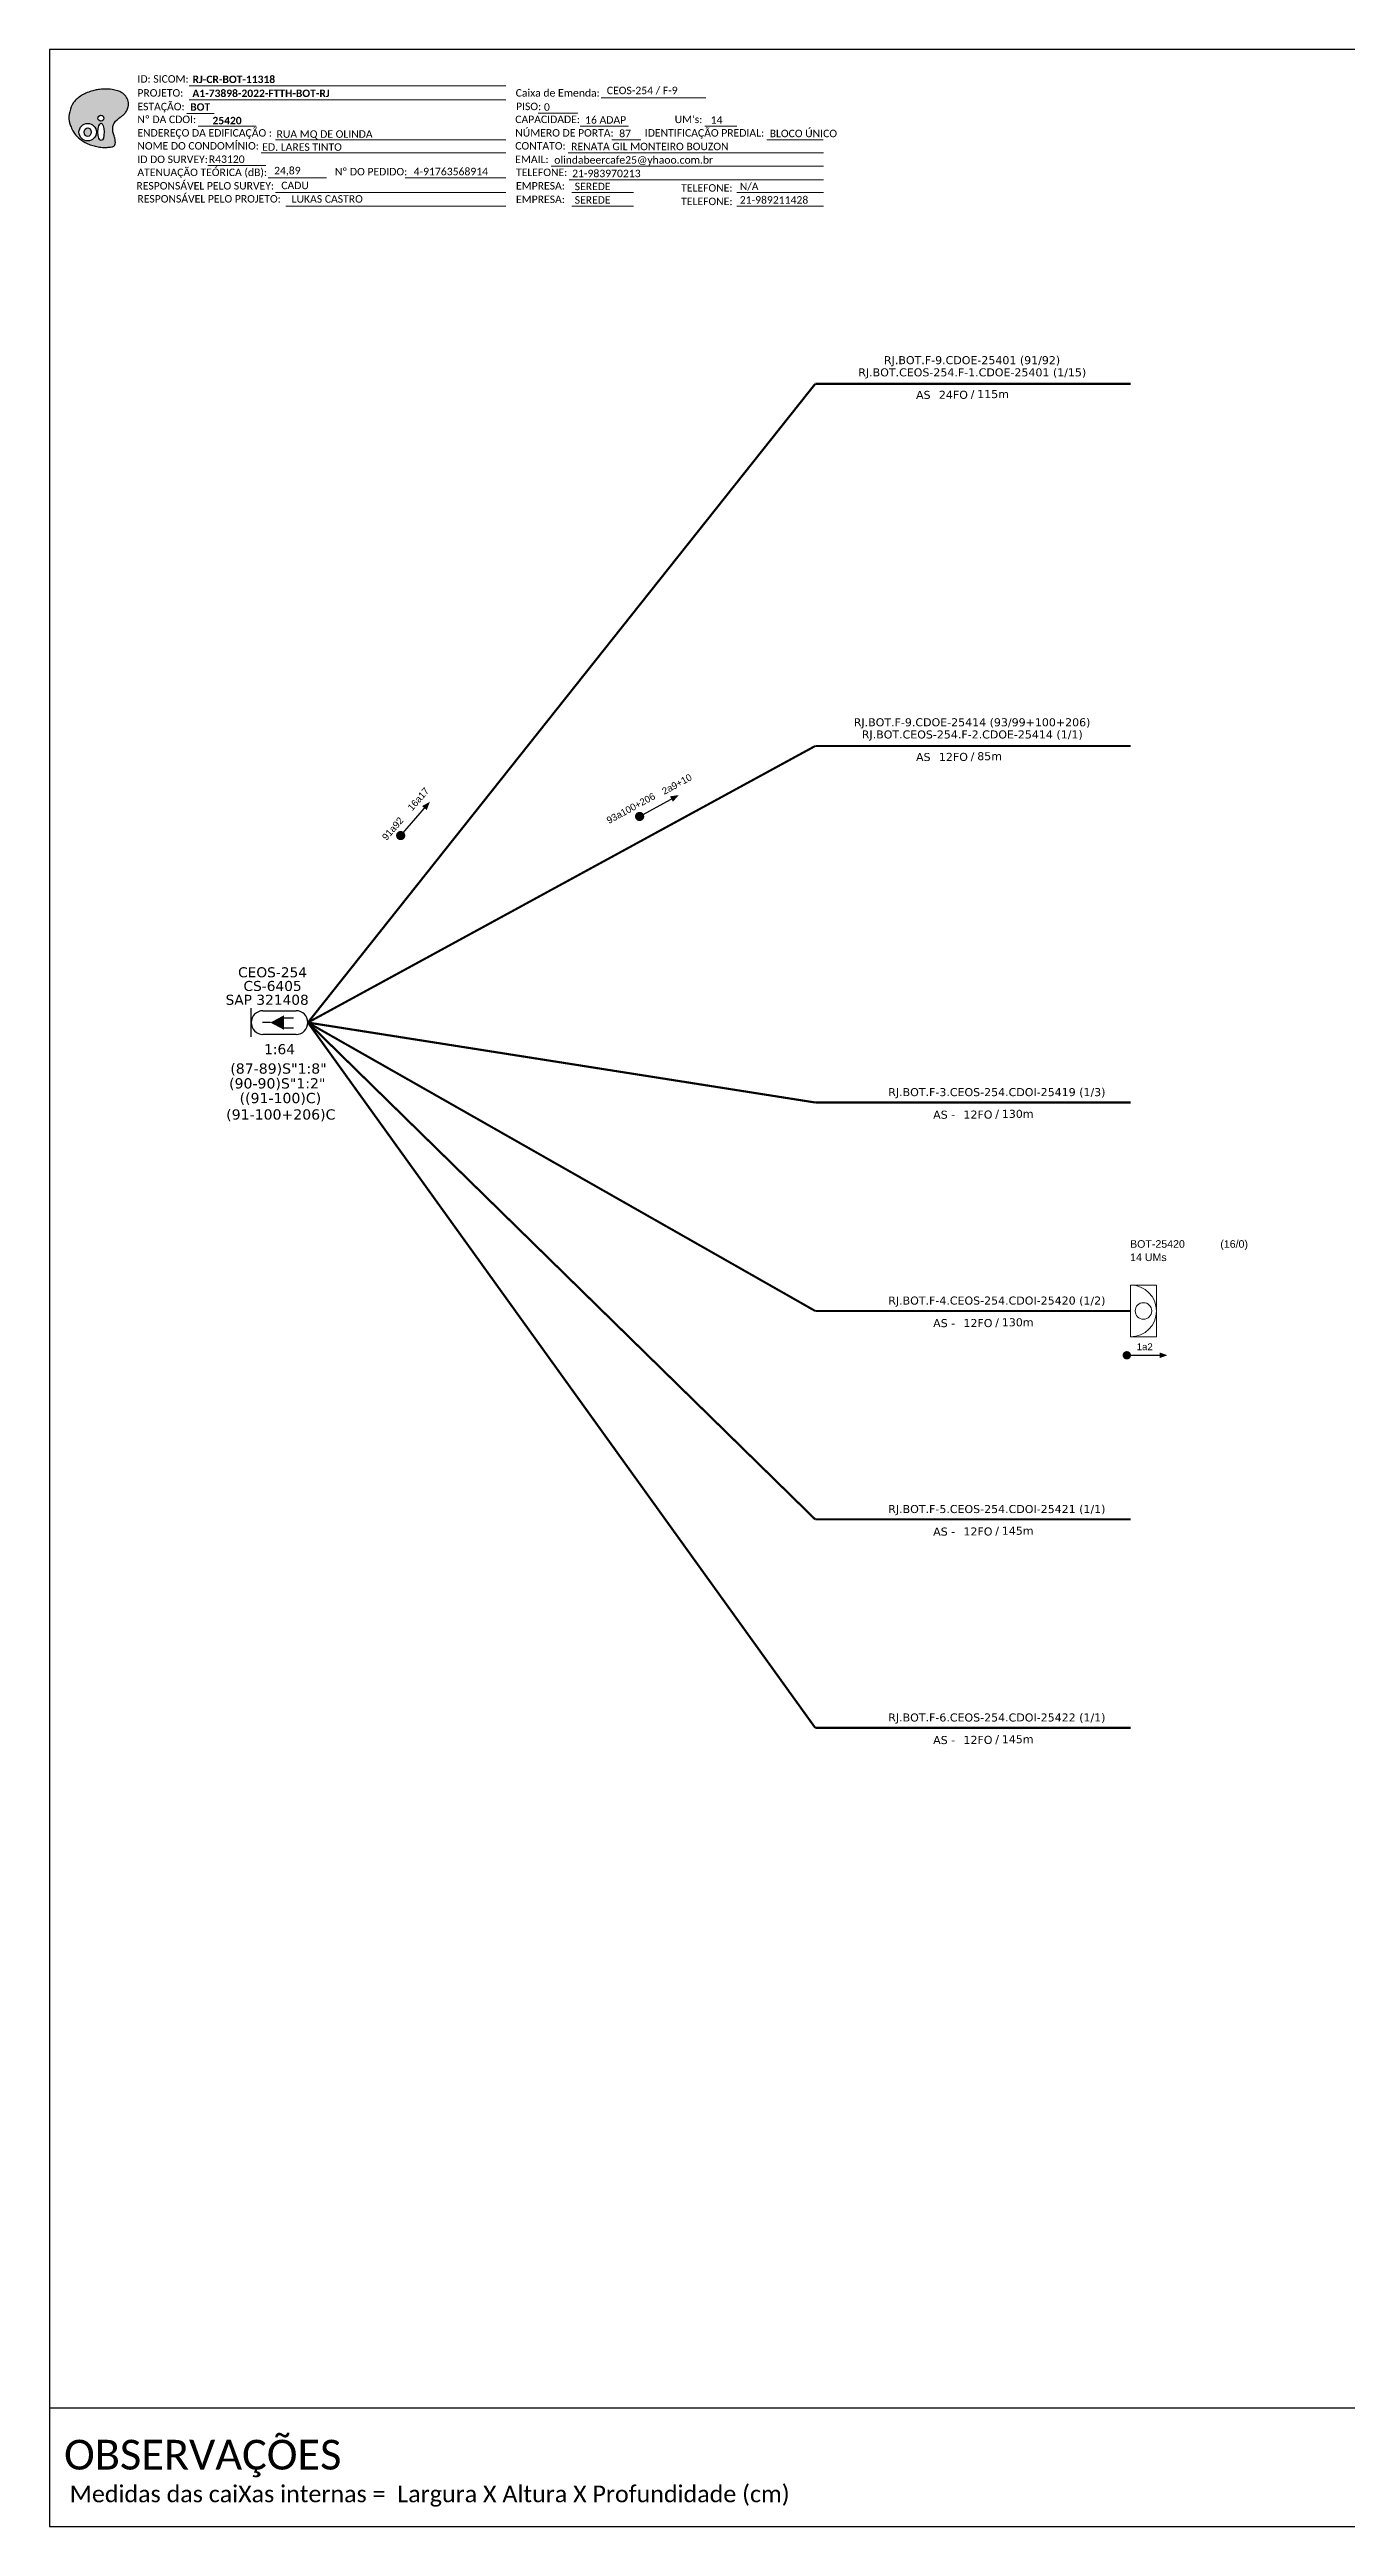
# Model space of a CAD drawing. Extents: x -89 to 749, y 705 to 1299.
# Drawn here: x -89 to 222, y 705 to 1299 of the extents above; entities that cross this region are included whole.
import ezdxf
from ezdxf.enums import TextEntityAlignment as Align

# ---------------------------------------------------------------- set-up
doc = ezdxf.new("R2010")
doc.units = 0
for name, color, linetype, lineweight in [("20.0-LEGENDA DOS CDO'S", 1, 'Continuous', 0), ('20.1-CDO_INTERIOR', 1, 'Continuous', 0), ('40.1-ETIQUETAS', 1, 'Continuous', 20)]:
    doc.layers.add(name, color=color, linetype=linetype, lineweight=lineweight)
for name, color, linetype in [('20.4-CEOS', 1, 'Continuous'), ('CAP a instalar', 1, 'Continuous'), ('SETA', 7, 'Continuous')]:
    doc.layers.add(name, color=color, linetype=linetype)
doc.styles.add('ARIAL', font='arial.ttf')
doc.styles.add('siredit', font='verdana.ttf')
doc.styles.add('WMF-Calibri0', font='calibri.ttf')
doc.styles.add('WMF-Calibri1', font='calibrib.ttf')
doc.linetypes.add('FENCELINE1', pattern='A,0.25,-0.1,[133,ltypeshp.shx,S=0.1,R=0,X=-0.1,Y=0],-0.1,1', length=1.45)

# ---------------------------------------------------------------- blocks, each defined once
blk = doc.blocks.new('OI')
h = blk.add_hatch(color=40)
edge = h.paths.add_edge_path()
edge.add_spline(control_points=[(4.35, -0.67), (3.92, -0.99), (3.26, -1.5), (2.81, -2.59), (2.9, -3.5), (3.06, -4.27), (3.31, -4.85), (3.37, -5.39), (3.4, -5.88), (3.2, -6.4), (2.54, -6.61), (1.65, -6.63), (0.55, -6.67), (-0.56, -6.42), (-1.61, -6.14), (-2.77, -5.61), (-3.92, -4.77), (-4.89, -3.7), (-5.34, -2.65), (-5.6, -1.94), (-5.85, -0.96), (-5.71, 0.47), (-5.1, 2.02), (-4.14, 3.02), (-3.3, 3.61), (-2.37, 4.16), (-1.36, 4.44), (-0.56, 4.7), (0.79, 4.85), (2.24, 4.97), (3.79, 4.57), (4.67, 4.21), (5.44, 3.65), (5.76, 2.99), (6.03, 2.21), (6.01, 1.46), (5.72, 0.64), (5.31, 0.08), (4.88, -0.38), (4.51, -0.55), (4.35, -0.67)], knot_values=[0, 0, 0, 0, 1.60434, 2.417191, 3.427595, 4.282808, 4.776746, 5.304182, 5.888771, 6.258406, 6.858137, 7.79129, 8.986195, 10.124242, 11.187857, 12.242908, 13.953784, 15.414161, 16.515391, 17.349188, 17.675853, 19.552021, 21.515531, 22.568638, 23.63245, 24.621084, 25.782718, 26.745347, 27.142653, 29.870543, 31.004649, 31.921532, 32.709589, 33.801391, 34.042471, 35.192333, 35.971461, 36.628871, 37.254359, 37.836911, 37.836911, 37.836911, 37.836911], degree=3, periodic=0)
h.paths.add_polyline_path([(1.13, -0.87, -1), (-0.04, -0.87, -1)], flags=16)
edge = h.paths.add_edge_path(flags=16)
edge.add_ellipse((0.56, -3.59), major_axis=(-0.02, 1.71), ratio=0.361305, start_angle=0, end_angle=360)
h.paths.add_polyline_path([(-0.36, -3.62, -1), (-3.8, -3.62, -1)], flags=16)
edge = h.paths.add_edge_path(flags=0)
edge.add_ellipse((-2.08, -3.62), major_axis=(0, 0.885), ratio=0.758294, start_angle=0, end_angle=360)
at = {"color": 40}
for centre, radius in [((-2.08, -3.62), 1.72), ((0.54, -0.87), 0.587)]:
    blk.add_circle(centre, radius, dxfattribs=at)
blk.add_ellipse((-2.08, -3.62), major_axis=(0, 0.885), ratio=0.758294, start_param=-3.141592653589792, end_param=3.141592653589792, dxfattribs=at)
blk.add_ellipse((0.56, -3.59), major_axis=(-0.02, 1.71), ratio=0.361305, dxfattribs=at)
at = {"color": 40, "start_tangent": (-0.800898, -0.598801), "end_tangent": (-0.800898, -0.598801)}
blk.add_spline([(4.35, -0.67), (3.2, -1.78), (2.9, -2.54), (2.92, -3.55), (3.12, -4.38), (3.28, -4.85), (3.37, -5.37), (3.35, -5.95), (3.2, -6.29), (2.66, -6.55), (1.73, -6.63), (0.54, -6.62), (-0.58, -6.41), (-1.6, -6.11), (-2.56, -5.67), (-3.95, -4.67), (-4.89, -3.56), (-5.37, -2.56), (-5.64, -1.78), (-5.72, -1.46), (-5.63, 0.42), (-4.84, 2.22), (-4.13, 2.99), (-3.27, 3.62), (-2.4, 4.09), (-1.3, 4.47), (-0.37, 4.72), (0.02, 4.77), (2.75, 4.8), (3.85, 4.53), (4.69, 4.16), (5.31, 3.68), (5.85, 2.73), (5.93, 2.5), (5.94, 1.35), (5.67, 0.62), (5.29, 0.08), (4.84, -0.36), (4.35, -0.67)], degree=3, dxfattribs=at)
blk = doc.blocks.new('CARIMBO')
at = {"color": 7, "lineweight": 0}
for points in [[(35.66, -16.79), (111.64, -16.79)], [(134.48, -16.3), (159.61, -16.3)], [(35.15, -20.06), (41.7, -20.06)], [(37.81, -23.14), (51.75, -23.14)], [(119.43, -20.02), (128.92, -20.02)], [(129.48, -23.14), (141.1, -23.14)], [(159.42, -23.14), (167.09, -23.14)], [(52.97, -29.48), (111.64, -29.48)], [(56.38, -26.37), (111.64, -26.37)], [(126.6, -29.48), (187.83, -29.48)], [(137.07, -26.37), (144.01, -26.37)], [(174.24, -26.37), (187.8, -26.37)], [(40.13, -32.55), (54.07, -32.55)], [(54.67, -35.52), (68.61, -35.52)], [(122.56, -32.72), (187.83, -32.72)], [(56.38, -39.07), (111.64, -39.07)], [(126.84, -35.96), (187.83, -35.96)], [(127.45, -39.07), (142.25, -39.07)], [(167.06, -39.07), (187.83, -39.07)], [(58.87, -42.31), (111.64, -42.31)], [(127.45, -42.31), (142.25, -42.31)], [(167.06, -42.31), (187.83, -42.31)]]:
    blk.add_lwpolyline(points, dxfattribs=at)
at = {"color": 7, "xscale": 1.213923925163967, "yscale": 1.213923925163967, "zscale": 1.213923925163967, "rotation": 0.1532896023949059}
blk.add_blockref('OI', (13.86, -20.16), dxfattribs=at)
at = {"color": 7, "lineweight": 0, "style": 'WMF-Calibri0'}
for s, height, p in [('PROJETO:', 1.793, (23.26, -16.04)), ('ESTAÇÃO:', 1.793, (23.26, -19.32)), ('Caixa de Emenda:', 1.7927, (114.02, -16.04)), ('PISO:', 1.793, (114.09, -19.28)), ('ENDEREÇO DA EDIFICAÇÃO :', 1.7927, (23.26, -25.63)), ('Nº DA CDOI:', 1.7927, (23.26, -22.39)), ('CAPACIDADE:', 1.7927, (113.91, -22.39)), ('NÚMERO DE PORTA:', 1.7927, (113.91, -25.63)), ('IDENTIFICAÇÃO PREDIAL:', 1.7927, (144.99, -25.63)), ("UM's:", 1.793, (152.15, -22.39)), ('NOME DO CONDOMÍNIO:', 1.7927, (23.26, -28.74)), ('CONTATO:', 1.793, (113.91, -28.74)), ('ATENUAÇÃO TEÓRICA (dB):', 1.7927, (23.26, -35.09)), ('ID DO SURVEY:', 1.7927, (23.26, -31.97)), ('EMAIL:', 1.793, (113.91, -31.97)), ('TELEFONE:', 1.793, (114.09, -35.09)), ('RESPONSÁVEL PELO SURVEY:', 1.7927, (23.02, -38.32)), ('RESPONSÁVEL PELO PROJETO:', 1.7927, (23.26, -41.44)), ('EMPRESA:', 1.793, (114.09, -38.32)), ('EMPRESA:', 1.793, (114.09, -41.56)), ('TELEFONE:', 1.793, (153.7, -38.83)), ('TELEFONE:', 1.793, (153.7, -42.06))]:
    blk.add_text(s, height=height, dxfattribs=at).set_placement(p)
at = {"color": 7, "lineweight": 0, "flags": 8}
for tag, p, style in [('EST', (35.94, -19.41), 'WMF-Calibri1'), ('PROJ', (36.46, -16.13), 'WMF-Calibri1'), ('PISO_PTR', (120.78, -19.42), 'WMF-Calibri0'), ('CEOS-XX', (135.87, -15.46), 'WMF-Calibri0'), ('CAPAC.', (130.66, -22.52), 'WMF-Calibri0'), ("UC'S", (160.78, -22.54), 'WMF-Calibri0'), ('NOME_DO_COND.', (53.23, -29.02), 'WMF-Calibri0'), ('LOGRADOURO', (56.65, -25.91), 'WMF-Calibri0'), ('NOME_DO_CONTATO', (127.3, -28.89), 'WMF-Calibri0'), ('N°', (138.85, -25.77), 'WMF-Calibri0'), ('N°PREDIO', (174.94, -25.77), 'WMF-Calibri0'), ('_ID_', (40.39, -31.94), 'WMF-Calibri0'), ('O_POTEN', (56.06, -34.68), 'WMF-Calibri0'), ('EMAIL', (123.26, -32.12), 'WMF-Calibri0'), ('TELEFONE', (127.55, -35.36), 'WMF-Calibri0'), ('RES_SURVEY', (57.78, -38.23), 'WMF-Calibri0'), ('RES_PROJ', (60.27, -41.47), 'WMF-Calibri0'), ('EMP_RESP_SURVEY', (128.16, -38.47), 'WMF-Calibri0'), ('EMP_RESP_PROJ', (128.16, -41.71), 'WMF-Calibri0'), ('CONT_RESP_SURVEY', (167.76, -38.47), 'WMF-Calibri0'), ('CONT_RESP_PROJ', (167.76, -41.71), 'WMF-Calibri0')]:
    blk.add_attdef(tag, p, '', height=1.79, dxfattribs=dict(at, style=style))
at = {"color": 7, "lineweight": 0, "style": 'WMF-Calibri1', "flags": 8}
blk.add_attdef("N° CDO'S", text='', height=1.79, dxfattribs=at).set_placement((44.78, -22.68), align=Align.CENTER)
blk = doc.blocks.new('ETIQUETA_RS5F')
at = {"layer": '40.1-ETIQUETAS', "color": 0, "style": 'siredit'}
blk.add_text('/', height=1.5, dxfattribs=at).set_placement((1.58, -1.95), align=Align.MIDDLE_RIGHT)
for tag, p in [('ETIQUETA_R_PRIMARIA', (1.21, 4.1)), ('ETIQUETA_R_SECUNDARIA', (1.21, 2.1)), ('F_ATIVAS/F_MORTAS', (1.14, -4.24))]:
    blk.add_attdef(tag, text='', height=1.5, dxfattribs=at).set_placement(p, align=Align.MIDDLE_CENTER)
for tag, p in [('TIPO_CABO', (-6.58, -2.12)), ('CAP_CABO', (0.4, -2.09))]:
    blk.add_attdef(tag, text='', height=1.5, dxfattribs=at).set_placement(p, align=Align.MIDDLE_RIGHT)
blk.add_attdef('METROS', text='', height=1.5, dxfattribs=at).set_placement((2.14, -1.95), align=Align.MIDDLE_LEFT)
for tag, p in [('FUSÃO_1', (0.85, -8.39)), ('FUSÃO_2', (0.85, -10.6)), ('FUSÃO_3', (0.85, -12.93)), ('FUSÃO_4', (0.85, -15.14)), ('FUSÃO_5', (0.85, -17.16))]:
    blk.add_attdef(tag, text='', height=1.5, dxfattribs=at).set_placement(p, align=Align.CENTER)
blk = doc.blocks.new('CDOI_INT')
at = {"layer": '20.1-CDO_INTERIOR', "color": 0, "lineweight": 18}
blk.add_lwpolyline([(4.25, -4.25), (4.25, 4.25), (0, 4.25), (0, -4.25)], close=True, dxfattribs=at)
blk.add_circle((2.12, 0), 1.36, dxfattribs=at)
blk.add_arc((0, 0), 4.25, 270, 90, dxfattribs=at)
at = {"layer": "20.0-LEGENDA DOS CDO'S", "color": 0, "style": 'ARIAL'}
for tag, p in [('CDO_N', (-0.08, 10.38)), ('SURVEY', (-0.08, 8.2)), ('SPLITER_1', (21.18, 10.38)), ('SPLITER_2', (21.19, 8.68)), ('SAP', (-0.08, 6.23)), ('1:XX', (5.94, -2.22)), ('UMS', (5.94, -4.24))]:
    blk.add_attdef(tag, p, '', height=1.36, dxfattribs=at)
blk.add_attdef('FIBRAS_UTILIZADAS', text='', height=1.36, dxfattribs=at).set_placement((15.34, 10.38), align=Align.CENTER)

msp = doc.modelspace()

# ---------------------------------------------------------------- linework, layer by layer
msp.add_lwpolyline([(-89.32, 705.02), (749.25, 705.02), (749.25, 1299.02), (-89.32, 1299.02), (-89.32, 705.02)])
at = {"color": 7, "lineweight": 0}
for points in [[(-55.82, 1290.33), (20.16, 1290.33)], [(-4.01, 1268.26), (20.14, 1268.26)]]:
    msp.add_lwpolyline(points, dxfattribs=at)
for points, const_width in [([(-5.45, 1110.11, 1), (-4.72, 1110.94, 1)], 1.1), ([(51.75, 1114.84, 1), (52.72, 1115.37, 1)], 1.1), ([(168.6, 985.88, 1), (169.6, 985.88, 1)], 1), ([(168.6, 985.88, 1), (169.6, 985.88, 1)], 1)]:
    msp.add_lwpolyline(points, format="xyb", close=True, dxfattribs=dict(const_width=const_width))
at = {"color": 7}
msp.add_lwpolyline([(-89.24, 733.5), (237.71, 733.5), (237.71, 705.02)], dxfattribs=at)
at = {"layer": '20.4-CEOS', "color": 5}
for p, q in [((-38.12, 1068.52), (-30.17, 1068.52)), ((-30.17, 1062.85), (-38.12, 1062.85))]:
    msp.add_line(p, q, dxfattribs=at)
for points in [[(-40.95, 1062.26), (-40.95, 1069.1)], [(-36.34, 1065.68), (-38.25, 1065.68)], [(-33.2, 1066.81), (-30.79, 1066.81)], [(-33.2, 1064.45), (-30.79, 1064.45)]]:
    msp.add_lwpolyline(points, dxfattribs=at)
msp.add_lwpolyline([(-36.34, 1065.68, 0, 3.5, 0), (-33.06, 1065.68, 3.5, 3.5, 0)], format="xyseb", dxfattribs=at)
for centre, start, end in [((-38.12, 1065.68), 90, 270), ((-30.17, 1065.68), 270, 90)]:
    msp.add_arc(centre, 2.83, start, end, dxfattribs=at)
at = {"layer": 'CAP a instalar', "color": 7, "linetype": 'FENCELINE1', "ltscale": 7, "const_width": 0.513}
for points in [[(94.35, 1218.84), (-27.34, 1065.68)], [(170, 1218.84), (94.35, 1218.84)], [(94.35, 1132), (-27.34, 1065.68)], [(170, 1132), (94.35, 1132)], [(94.35, 1046.51), (-27.34, 1065.68)], [(94.35, 946.54), (-27.34, 1065.68)], [(94.35, 896.55), (-27.34, 1065.68)], [(170, 1046.51), (94.35, 1046.51)], [(170, 946.54), (94.35, 946.54)], [(170, 896.55), (94.35, 896.55)]]:
    msp.add_lwpolyline(points, dxfattribs=at)
at = {"layer": 'CAP a instalar', "color": 1, "linetype": 'FENCELINE1', "ltscale": 7, "const_width": 0.513}
for points in [[(94.35, 996.52), (-27.34, 1065.68)], [(170, 996.52), (94.35, 996.52)]]:
    msp.add_lwpolyline(points, dxfattribs=at)
at = {"layer": 'SETA'}
for points in [[(-5.08, 1110.53), (1.11, 1117.67)], [(169.1, 985.88), (177.69, 985.88)], [(169.1, 985.88), (177.69, 985.88)]]:
    msp.add_lwpolyline(points, dxfattribs=at)
at = {"layer": 'SETA', "color": 7}
msp.add_lwpolyline([(52.23, 1115.1), (60.54, 1119.63)], dxfattribs=at)
at = {"layer": 'SETA'}
for points in [[(0.05, 1117.59), (1.93, 1118.63), (1.16, 1116.63)], [(177, 986.56), (178.84, 985.89), (177, 985.23)], [(177, 986.56), (178.84, 985.89), (177, 985.23)]]:
    msp.add_solid(points, dxfattribs=at)
at = {"layer": 'SETA', "color": 7}
msp.add_solid([(59.51, 1119.92), (61.63, 1120.24), (60.21, 1118.63)], dxfattribs=at)

# ---------------------------------------------------------------- block references
ref = msp.add_blockref('CARIMBO', (-91.51, 1303.77))
ref.add_attrib('PROJ', 'A1-73898-2022-FTTH-BOT-RJ', (-55.05, 1287.63), dxfattribs={"color": 7, "lineweight": 0, "height": 1.7927, "style": 'WMF-Calibri1'})
ref.add_attrib('EST', 'BOT', (-55.57, 1284.35), dxfattribs={"color": 7, "lineweight": 0, "height": 1.793, "style": 'WMF-Calibri1'})
ref.add_attrib("N° CDO'S", '25420', dxfattribs={"color": 7, "lineweight": 0, "height": 1.793, "style": 'WMF-Calibri1'}).set_placement((-46.73, 1281.09), align=Align.CENTER)
ref.add_attrib('LOGRADOURO', 'RUA MQ DE OLINDA', (-34.86, 1277.86), dxfattribs={"color": 7, "lineweight": 0, "height": 1.7927, "style": 'WMF-Calibri0'})
ref.add_attrib('NOME_DO_COND.', 'ED. LARES TINTO', (-38.28, 1274.74), dxfattribs={"color": 7, "lineweight": 0, "height": 1.7927, "style": 'WMF-Calibri0'})
ref.add_attrib('_ID_', 'R43120', (-51.11, 1271.83), dxfattribs={"color": 7, "lineweight": 0, "height": 1.793, "style": 'WMF-Calibri0'})
ref.add_attrib('O_POTEN', '24,89', (-35.45, 1269.09), dxfattribs={"color": 7, "lineweight": 0, "height": 1.793, "style": 'WMF-Calibri0'})
ref.add_attrib('RES_SURVEY', 'CADU', (-33.73, 1265.54), dxfattribs={"color": 7, "lineweight": 0, "height": 1.793, "style": 'WMF-Calibri0'})
ref.add_attrib('RES_PROJ', 'LUKAS CASTRO', (-31.24, 1262.3), dxfattribs={"color": 7, "lineweight": 0, "height": 1.7927, "style": 'WMF-Calibri0'})
ref.add_attrib('CEOS-XX', 'CEOS-254 / F-9', (44.36, 1288.31), dxfattribs={"color": 7, "lineweight": 0, "height": 1.7927, "style": 'WMF-Calibri0'})
ref.add_attrib('CAPAC.', '16 ADAP', (39.15, 1281.25), dxfattribs={"color": 7, "lineweight": 0, "height": 1.793, "style": 'WMF-Calibri0'})
ref.add_attrib("UC'S", '14', (69.27, 1281.23), dxfattribs={"color": 7, "lineweight": 0, "height": 1.793, "style": 'WMF-Calibri0'})
ref.add_attrib('PISO_PTR', '0', (29.28, 1284.34), dxfattribs={"color": 7, "lineweight": 0, "height": 1.79, "style": 'WMF-Calibri0'})
ref.add_attrib('N°', '87', (47.34, 1278), dxfattribs={"color": 7, "lineweight": 0, "height": 1.793, "style": 'WMF-Calibri0'})
ref.add_attrib('N°PREDIO', 'BLOCO ÚNICO', (83.43, 1278), dxfattribs={"color": 7, "lineweight": 0, "height": 1.7927, "style": 'WMF-Calibri0'})
ref.add_attrib('NOME_DO_CONTATO', 'RENATA GIL MONTEIRO BOUZON', (35.79, 1274.88), dxfattribs={"color": 7, "lineweight": 0, "height": 1.7927, "style": 'WMF-Calibri0'})
ref.add_attrib('EMAIL', 'olindabeercafe25@yhaoo.com.br', (31.75, 1271.65), dxfattribs={"color": 7, "lineweight": 0, "height": 1.7927, "style": 'WMF-Calibri0'})
ref.add_attrib('TELEFONE', '21-983970213', (36.04, 1268.41), dxfattribs={"color": 7, "lineweight": 0, "height": 1.7927, "style": 'WMF-Calibri0'})
ref.add_attrib('EMP_RESP_SURVEY', 'SEREDE', (36.65, 1265.3), dxfattribs={"color": 7, "lineweight": 0, "height": 1.793, "style": 'WMF-Calibri0'})
ref.add_attrib('EMP_RESP_PROJ', 'SEREDE', (36.65, 1262.06), dxfattribs={"color": 7, "lineweight": 0, "height": 1.793, "style": 'WMF-Calibri0'})
ref.add_attrib('CONT_RESP_SURVEY', 'N/A', (76.25, 1265.3), dxfattribs={"color": 7, "lineweight": 0, "height": 1.793, "style": 'WMF-Calibri0'})
ref.add_attrib('CONT_RESP_PROJ', '21-989211428', (76.25, 1262.06), dxfattribs={"color": 7, "lineweight": 0, "height": 1.7927, "style": 'WMF-Calibri0'})
at = {"layer": '20.1-CDO_INTERIOR', "color": 1, "ltscale": 11}
ref = msp.add_blockref('CDOI_INT', (170, 996.52), dxfattribs=dict(at, xscale=1.458499505982035, yscale=1.458499505982035, zscale=1.458499505982035))
ref.add_attrib('CDO_N', 'BOT-25420', (169.88, 1011.67), dxfattribs={"layer": "20.0-LEGENDA DOS CDO'S", "color": 0, "height": 1.82, "style": 'ARIAL'})
ref.add_attrib('FIBRAS_UTILIZADAS', '       (16/0)', dxfattribs={"layer": "20.0-LEGENDA DOS CDO'S", "color": 0, "height": 1.82, "style": 'ARIAL'}).set_placement((192.37, 1011.67), align=Align.CENTER)
ref.add_attrib('SURVEY', '14 UMs', (169.89, 1008.48), dxfattribs={"layer": "20.0-LEGENDA DOS CDO'S", "color": 0, "height": 1.82, "style": 'ARIAL'})
at = {"layer": '40.1-ETIQUETAS', "color": 7}
ref = msp.add_blockref('ETIQUETA_RS5F', (130.51, 1218.91), dxfattribs=dict(at, xscale=1.283039983498747, yscale=1.283039983498747, zscale=1.283039983498747))
ref.add_attrib('ETIQUETA_R_PRIMARIA', 'RJ.BOT.F-9.CDOE-25401 (91/92)', dxfattribs={"color": 0, "height": 1.9246, "style": 'siredit'}).set_placement((131.98, 1224.53), align=Align.MIDDLE_CENTER)
ref.add_attrib('ETIQUETA_R_SECUNDARIA', 'RJ.BOT.CEOS-254.F-1.CDOE-25401 (1/15)', dxfattribs={"color": 0, "height": 1.9246, "style": 'siredit'}).set_placement((132.02, 1221.61), align=Align.MIDDLE_CENTER)
ref.add_attrib('TIPO_CABO', 'AS', dxfattribs={"color": 0, "height": 1.925, "style": 'siredit'}).set_placement((122.02, 1216.2), align=Align.MIDDLE_RIGHT)
ref.add_attrib('CAP_CABO', '24FO', dxfattribs={"color": 0, "height": 1.925, "style": 'siredit'}).set_placement((130.98, 1216.23), align=Align.MIDDLE_RIGHT)
ref.add_attrib('METROS', '115m', dxfattribs={"color": 0, "height": 1.925, "style": 'siredit'}).set_placement((133.22, 1216.4), align=Align.MIDDLE_LEFT)
ref = msp.add_blockref('ETIQUETA_RS5F', (136.4, 1046.3), dxfattribs=dict(at, xscale=1.283039983498747, yscale=1.283039983498747, zscale=1.283039983498747))
ref.add_attrib('ETIQUETA_R_SECUNDARIA', 'RJ.BOT.F-3.CEOS-254.CDOI-25419 (1/3)', dxfattribs={"color": 0, "height": 1.9246, "style": 'siredit'}).set_placement((137.92, 1049), align=Align.MIDDLE_CENTER)
ref.add_attrib('TIPO_CABO', 'AS -', dxfattribs={"color": 0, "height": 1.925, "style": 'siredit'}).set_placement((127.92, 1043.58), align=Align.MIDDLE_RIGHT)
ref.add_attrib('CAP_CABO', '12FO', dxfattribs={"color": 0, "height": 1.925, "style": 'siredit'}).set_placement((136.87, 1043.61), align=Align.MIDDLE_RIGHT)
ref.add_attrib('METROS', '130m', dxfattribs={"color": 0, "height": 1.925, "style": 'siredit'}).set_placement((139.11, 1043.79), align=Align.MIDDLE_LEFT)
at = {"layer": '40.1-ETIQUETAS', "color": 1}
ref = msp.add_blockref('ETIQUETA_RS5F', (136.4, 996.31), dxfattribs=dict(at, xscale=1.283039983498747, yscale=1.283039983498747, zscale=1.283039983498747))
ref.add_attrib('ETIQUETA_R_SECUNDARIA', 'RJ.BOT.F-4.CEOS-254.CDOI-25420 (1/2)', dxfattribs={"color": 0, "height": 1.9246, "style": 'siredit'}).set_placement((137.92, 999.01), align=Align.MIDDLE_CENTER)
ref.add_attrib('TIPO_CABO', 'AS -', dxfattribs={"color": 0, "height": 1.925, "style": 'siredit'}).set_placement((127.92, 993.6), align=Align.MIDDLE_RIGHT)
ref.add_attrib('CAP_CABO', '12FO', dxfattribs={"color": 0, "height": 1.925, "style": 'siredit'}).set_placement((136.87, 993.62), align=Align.MIDDLE_RIGHT)
ref.add_attrib('METROS', '130m', dxfattribs={"color": 0, "height": 1.925, "style": 'siredit'}).set_placement((139.11, 993.8), align=Align.MIDDLE_LEFT)
at = {"layer": '40.1-ETIQUETAS', "color": 7}
ref = msp.add_blockref('ETIQUETA_RS5F', (136.4, 946.32), dxfattribs=dict(at, xscale=1.283039983498747, yscale=1.283039983498747, zscale=1.283039983498747))
ref.add_attrib('ETIQUETA_R_SECUNDARIA', 'RJ.BOT.F-5.CEOS-254.CDOI-25421 (1/1)', dxfattribs={"color": 0, "height": 1.9246, "style": 'siredit'}).set_placement((137.92, 949.02), align=Align.MIDDLE_CENTER)
ref.add_attrib('TIPO_CABO', 'AS -', dxfattribs={"color": 0, "height": 1.925, "style": 'siredit'}).set_placement((127.92, 943.61), align=Align.MIDDLE_RIGHT)
ref.add_attrib('CAP_CABO', '12FO', dxfattribs={"color": 0, "height": 1.925, "style": 'siredit'}).set_placement((136.87, 943.64), align=Align.MIDDLE_RIGHT)
ref.add_attrib('METROS', '145m', dxfattribs={"color": 0, "height": 1.925, "style": 'siredit'}).set_placement((139.11, 943.81), align=Align.MIDDLE_LEFT)
ref = msp.add_blockref('ETIQUETA_RS5F', (136.4, 896.33), dxfattribs=dict(at, xscale=1.283039983498747, yscale=1.283039983498747, zscale=1.283039983498747))
ref.add_attrib('ETIQUETA_R_SECUNDARIA', 'RJ.BOT.F-6.CEOS-254.CDOI-25422 (1/1)', dxfattribs={"color": 0, "height": 1.9246, "style": 'siredit'}).set_placement((137.92, 899.03), align=Align.MIDDLE_CENTER)
ref.add_attrib('TIPO_CABO', 'AS -', dxfattribs={"color": 0, "height": 1.925, "style": 'siredit'}).set_placement((127.92, 893.62), align=Align.MIDDLE_RIGHT)
ref.add_attrib('CAP_CABO', '12FO', dxfattribs={"color": 0, "height": 1.925, "style": 'siredit'}).set_placement((136.87, 893.65), align=Align.MIDDLE_RIGHT)
ref.add_attrib('METROS', '145m', dxfattribs={"color": 0, "height": 1.925, "style": 'siredit'}).set_placement((139.11, 893.82), align=Align.MIDDLE_LEFT)

# ---------------------------------------------------------------- texts
at = {"color": 7, "lineweight": 0, "style": 'WMF-Calibri0'}
for s, p in [('ID: SICOM: ', (-68.22, 1291.08)), ('Nº DO PEDIDO:', (-20.88, 1268.84))]:
    msp.add_text(s, height=1.7927, dxfattribs=at).set_placement(p)
at = {"color": 7, "style": 'ARIAL'}
msp.add_text('2a9+10', height=1.65, rotation=28.59025, dxfattribs=at).set_placement((61.56, 1122.13), align=Align.CENTER)
at = {"style": 'ARIAL'}
for s, rotation, p in [('16a17', 49.04166, (-0.23, 1118.73)), ('93a100+206', 28.59025, (50.52, 1116.36)), ('91a92', 49.04166, (-6.38, 1111.64))]:
    msp.add_text(s, height=1.65, rotation=rotation, dxfattribs=at).set_placement(p, align=Align.CENTER)
msp.add_text('1a2', height=1.65, dxfattribs=at).set_placement((173.4, 987.11), align=Align.CENTER)
at = {"color": 7, "style": 'WMF-Calibri0'}
msp.add_text('OBSERVAÇÕES', height=7.1308, dxfattribs=at).set_placement((-85.83, 718.67))
at = {"color": 7, "insert": (-84.48, 714.83), "char_height": 4, "width": 658.8434, "attachment_point": 1, "style": 'WMF-Calibri0'}
msp.add_mtext('Medidas das caiXas internas =  Largura X Altura X Profundidade (cm)', dxfattribs=at)
at = {"color": 7, "lineweight": 0, "flags": 8}
for tag, p, s, style in [('RJ-CR-BOT-11318', (-55.02, 1290.98), 'RJ-CR-BOT-11318', 'WMF-Calibri1'), ('4-91763568914', (-1.97, 1268.87), '4-91763568914', 'WMF-Calibri0')]:
    msp.add_attdef(tag, p, s, height=1.7927, dxfattribs=dict(at, style=style))
at = {"layer": '20.4-CEOS', "color": 7, "style": 'siredit'}
for s, height, p in [('CEOS-254', 2.401, (-35.82, 1078.94)), ('CS-6405', 2.401, (-35.81, 1075.66)), ('SAP 321408', 2.401, (-37.11, 1072.34)), ('1:64', 2.401, (-34.14, 1060.5)), ('(90-90)S"1:2"', 2.46, (-34.69, 1052.33)), ('(87-89)S"1:8"', 2.46, (-34.4, 1055.88)), ('((91-100)C)', 2.46, (-33.94, 1048.81)), ('(91-100+206)C', 2.46, (-33.84, 1044.87))]:
    msp.add_text(s, height=height, dxfattribs=at).set_placement(p, align=Align.TOP_CENTER)
at = {"layer": '40.1-ETIQUETAS', "color": 7, "style": 'siredit'}
for s, p in [('RJ.BOT.F-9.CDOE-25414 (93/99+100+206)', (131.98, 1137.69)), ('RJ.BOT.CEOS-254.F-2.CDOE-25414 (1/1)', (132.02, 1134.77))]:
    msp.add_text(s, height=1.9246, dxfattribs=at).set_placement(p, align=Align.MIDDLE_CENTER)
for s, height, p in [('AS', 1.925, (122.02, 1129.36)), ('12FO', 1.925, (130.98, 1129.39)), ('/', 1.92, (132.53, 1129.56))]:
    msp.add_text(s, height=height, dxfattribs=at).set_placement(p, align=Align.MIDDLE_RIGHT)
msp.add_text('85m', height=1.925, dxfattribs=at).set_placement((133.22, 1129.56), align=Align.MIDDLE_LEFT)

doc.saveas('drawing.dxf')
